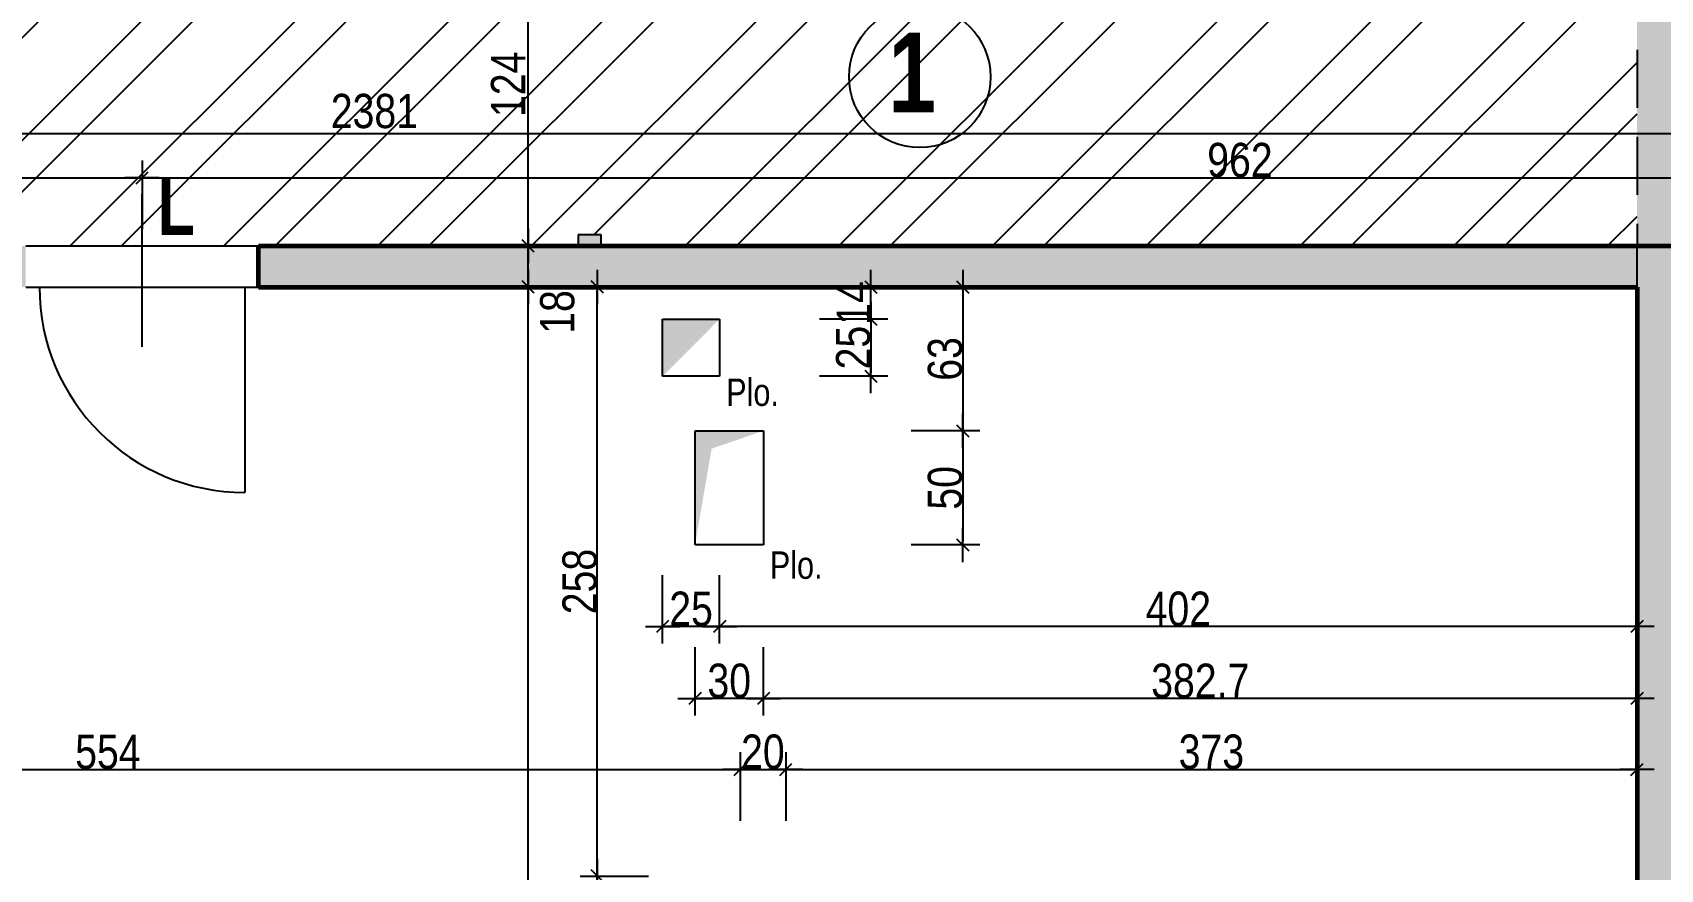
# Model space of a CAD drawing. Header units: millimetres. Extents: x -1734 to 5256, y -3612 to 588.
# Drawn here: x 3391 to 4104, y -1446 to -1079 of the extents above; entities that cross this region are included whole.
import ezdxf
from ezdxf.enums import TextEntityAlignment as Align

# ---------------------------------------------------------------- set-up
doc = ezdxf.new("R2010")
doc.units = ezdxf.units.MM
doc.linetypes.add('CACHEX2', pattern=[19.05, 12.7, -6.35])
for name, color, linetype in [('01_cote_gen', 4, 'Continuous'), ('01_linteaux', 2, 'Continuous'), ('01_murs_sup', 2, 'CACHEX2'), ('01_poch_murs', 253, 'Continuous'), ('01_poch_poteaux', 250, 'Continuous'), ('01_resv', 32, 'Continuous'), ('01_texte', 230, 'Continuous'), ('AA_COTES', 2, 'Continuous')]:
    doc.layers.add(name, color=color, linetype=linetype)
doc.layers.add('01_murs_coup', color=5, linetype='Continuous', lineweight=60)
doc.styles.add('impact', font='impact.ttf')
doc.styles.add('MATTE_TXT', font='arial.ttf')
doc.styles.add('STYLE2', font='ARIALN.TTF')
doc.dimstyles.new('JB50', dxfattribs={"dimscale": 0.1, "dimtxt": 150, "dimasz": 15, "dimexe": 0.1, "dimexo": 0.1, "dimgap": 0.09, "dimtad": 1, "dimdec": 1, "dimdsep": 46, "dimtxsty": 'STYLE2', "dimblk1": 'BOND_G', "dimblk2": 'BOND_D', "dimsah": 1, "dimcen": 1.5, "dimdle": 0.01, "dimse1": 1, "dimse2": 1, "dimclrd": 4, "dimclre": 2, "dimclrt": 6, "dimazin": 2, "dimtfac": 2.333333, "dimtdec": 1, "dimtix": 1, "dimtmove": 2, "dimatfit": 3, "dimldrblk": 'BOND_G', "dimfxl": 1, "dimtolj": 1, "dimtzin": 0, "dimarcsym": 0})

# ---------------------------------------------------------------- blocks, each defined once
blk = doc.blocks.new('BOND_G')
at = {"layer": 'AA_COTES', "color": 0}
for p, q in [((0, -5), (0, 15)), ((5, 0), (-5, 0)), ((1.77, 1.77), (-1.77, -1.77))]:
    blk.add_line(p, q, dxfattribs=at)
blk = doc.blocks.new('BOND_D')
at = {"layer": 'AA_COTES', "color": 0}
for p, q in [((0, 5), (0, -15)), ((5, 0), (-5, 0)), ((-1.77, -1.77), (1.77, 1.77))]:
    blk.add_line(p, q, dxfattribs=at)
blk = doc.blocks.new('*D348')
at = {"layer": '01_cote_gen', "color": 4, "lineweight": -2, "transparency": 16777216}
blk.add_line((3638.16, -1519.2), (3638.16, -1450.2), dxfattribs=at)
at = {"layer": 'DEFPOINTS', "color": 0}
for p in [(3638.16, -1448.7), (3700.73, -1448.7), (3700.73, -1520.7)]:
    blk.add_point(p, dxfattribs=at)
at = {"layer": '01_cote_gen', "color": 4, "lineweight": -2, "transparency": 16777216, "xscale": 1.5, "yscale": 1.5, "zscale": 1.5}
for name, p, rotation in [('BOND_D', (3638.16, -1448.7), 90), ('BOND_G', (3638.16, -1520.7), 270)]:
    blk.add_blockref(name, p, dxfattribs=dict(at, rotation=rotation))
at = {"layer": '01_cote_gen', "color": 6, "transparency": 16777216, "insert": (3630.62, -1484.7), "char_height": 15, "attachment_point": 5, "rotation": 90, "style": 'STYLE2'}
blk.add_mtext('\\A1;72', dxfattribs=at)
blk = doc.blocks.new('*D349')
at = {"layer": '01_cote_gen', "color": 4, "lineweight": -2, "transparency": 16777216}
blk.add_line((3638.16, -1447.2), (3638.16, -1192.18), dxfattribs=at)
at = {"layer": 'DEFPOINTS', "color": 0}
for p in [(3638.16, -1190.68), (3660.66, -1190.68), (3660.66, -1448.7)]:
    blk.add_point(p, dxfattribs=at)
at = {"layer": '01_cote_gen', "color": 4, "lineweight": -2, "transparency": 16777216, "xscale": 1.5, "yscale": 1.5, "zscale": 1.5}
for name, p, rotation in [('BOND_D', (3638.16, -1190.68), 90), ('BOND_G', (3638.16, -1448.7), 270)]:
    blk.add_blockref(name, p, dxfattribs=dict(at, rotation=rotation))
at = {"layer": '01_cote_gen', "color": 6, "transparency": 16777216, "insert": (3630.49, -1319.69), "char_height": 15, "attachment_point": 5, "rotation": 90, "style": 'STYLE2'}
blk.add_mtext('\\A1;258', dxfattribs=at)
blk = doc.blocks.new('*D503')
at = {"layer": '01_cote_gen', "color": 4, "lineweight": -2, "transparency": 16777216}
blk.add_line((2754.23, -1142.8), (3437.23, -1142.8), dxfattribs=at)
at = {"layer": 'DEFPOINTS', "color": 0}
for p in [(3438.73, -1142.8), (2752.73, -1150.3), (3438.73, -1149.82)]:
    blk.add_point(p, dxfattribs=at)
at = {"layer": '01_cote_gen', "color": 4, "lineweight": -2, "transparency": 16777216, "xscale": 1.5, "yscale": 1.5, "zscale": 1.5, "rotation": 180}
blk.add_blockref('BOND_G', (2752.73, -1142.8), dxfattribs=at)
at = {"layer": '01_cote_gen', "color": 4, "lineweight": -2, "transparency": 16777216, "xscale": 1.5, "yscale": 1.5, "zscale": 1.5}
blk.add_blockref('BOND_D', (3438.73, -1142.8), dxfattribs=at)
at = {"layer": '01_cote_gen', "color": 6, "transparency": 16777216, "insert": (3095.73, -1135.13), "char_height": 15, "attachment_point": 5, "style": 'STYLE2'}
blk.add_mtext('\\A1;686', dxfattribs=at)
blk = doc.blocks.new('*D504')
at = {"layer": '01_cote_gen', "color": 4, "lineweight": -2, "transparency": 16777216}
blk.add_line((3440.23, -1142.8), (4399.23, -1142.8), dxfattribs=at)
at = {"layer": 'DEFPOINTS', "color": 0}
for p in [(4400.73, -1142.8), (4400.73, -1149.82), (3438.73, -1165.3)]:
    blk.add_point(p, dxfattribs=at)
at = {"layer": '01_cote_gen', "color": 4, "lineweight": -2, "transparency": 16777216, "xscale": 1.5, "yscale": 1.5, "zscale": 1.5, "rotation": 180}
blk.add_blockref('BOND_G', (3438.73, -1142.8), dxfattribs=at)
at = {"layer": '01_cote_gen', "color": 4, "lineweight": -2, "transparency": 16777216, "xscale": 1.5, "yscale": 1.5, "zscale": 1.5}
blk.add_blockref('BOND_D', (4400.73, -1142.8), dxfattribs=at)
at = {"layer": '01_cote_gen', "color": 6, "transparency": 16777216, "insert": (3919.73, -1135.13), "char_height": 15, "attachment_point": 5, "style": 'STYLE2'}
blk.add_mtext('\\A1;962', dxfattribs=at)
blk = doc.blocks.new('*D510')
at = {"layer": '01_cote_gen', "color": 4, "lineweight": -2, "transparency": 16777216}
blk.add_line((2389.23, -1123.36), (4767.23, -1123.36), dxfattribs=at)
at = {"layer": 'DEFPOINTS', "color": 0}
for p in [(4768.73, -1123.36), (2387.73, -1130.86), (4768.73, -1130.86)]:
    blk.add_point(p, dxfattribs=at)
at = {"layer": '01_cote_gen', "color": 4, "lineweight": -2, "transparency": 16777216, "xscale": 1.5, "yscale": 1.5, "zscale": 1.5, "rotation": 180}
blk.add_blockref('BOND_G', (2387.73, -1123.36), dxfattribs=at)
at = {"layer": '01_cote_gen', "color": 4, "lineweight": -2, "transparency": 16777216, "xscale": 1.5, "yscale": 1.5, "zscale": 1.5}
blk.add_blockref('BOND_D', (4768.73, -1123.36), dxfattribs=at)
at = {"layer": '01_cote_gen', "color": 6, "transparency": 16777216, "insert": (3540.5, -1113.65), "char_height": 15, "attachment_point": 5, "style": 'STYLE2'}
blk.add_mtext('\\A1;2381', dxfattribs=at)
blk = doc.blocks.new('*D527')
at = {"layer": '01_cote_gen', "color": 4, "lineweight": -2, "transparency": 16777216}
blk.add_line((3148.23, -1401.99), (3699.23, -1401.99), dxfattribs=at)
at = {"layer": 'DEFPOINTS', "color": 0}
for p in [(3700.73, -1401.99), (3146.73, -1433.57), (3700.73, -1442.92)]:
    blk.add_point(p, dxfattribs=at)
at = {"layer": '01_cote_gen', "color": 4, "lineweight": -2, "transparency": 16777216, "xscale": 1.5, "yscale": 1.5, "zscale": 1.5, "rotation": 180}
blk.add_blockref('BOND_G', (3146.73, -1401.99), dxfattribs=at)
at = {"layer": '01_cote_gen', "color": 4, "lineweight": -2, "transparency": 16777216, "xscale": 1.5, "yscale": 1.5, "zscale": 1.5}
blk.add_blockref('BOND_D', (3700.73, -1401.99), dxfattribs=at)
at = {"layer": '01_cote_gen', "color": 6, "transparency": 16777216, "insert": (3423.73, -1394.35), "char_height": 15, "attachment_point": 5, "style": 'STYLE2'}
blk.add_mtext('\\A1;554', dxfattribs=at)
blk = doc.blocks.new('*D528')
at = {"layer": '01_cote_gen', "color": 4, "lineweight": -2, "transparency": 16777216}
blk.add_line((3702.23, -1401.99), (3719.23, -1401.99), dxfattribs=at)
at = {"layer": 'DEFPOINTS', "color": 0}
for p in [(3720.73, -1401.99), (3700.73, -1409.49), (3720.73, -1442.92)]:
    blk.add_point(p, dxfattribs=at)
at = {"layer": '01_cote_gen', "color": 4, "lineweight": -2, "transparency": 16777216, "xscale": 1.5, "yscale": 1.5, "zscale": 1.5, "rotation": 180}
blk.add_blockref('BOND_G', (3700.73, -1401.99), dxfattribs=at)
at = {"layer": '01_cote_gen', "color": 4, "lineweight": -2, "transparency": 16777216, "xscale": 1.5, "yscale": 1.5, "zscale": 1.5}
blk.add_blockref('BOND_D', (3720.73, -1401.99), dxfattribs=at)
at = {"layer": '01_cote_gen', "color": 6, "transparency": 16777216, "insert": (3710.73, -1394.32), "char_height": 15, "attachment_point": 5, "style": 'STYLE2'}
blk.add_mtext('\\A1;20', dxfattribs=at)
blk = doc.blocks.new('*D529')
at = {"layer": '01_cote_gen', "color": 4, "lineweight": -2, "transparency": 16777216}
blk.add_line((3722.23, -1401.99), (4092.23, -1401.99), dxfattribs=at)
at = {"layer": 'DEFPOINTS', "color": 0}
for p in [(4093.73, -1401.99), (3720.73, -1424.49), (4093.73, -1432.71)]:
    blk.add_point(p, dxfattribs=at)
at = {"layer": '01_cote_gen', "color": 4, "lineweight": -2, "transparency": 16777216, "xscale": 1.5, "yscale": 1.5, "zscale": 1.5, "rotation": 180}
blk.add_blockref('BOND_G', (3720.73, -1401.99), dxfattribs=at)
at = {"layer": '01_cote_gen', "color": 4, "lineweight": -2, "transparency": 16777216, "xscale": 1.5, "yscale": 1.5, "zscale": 1.5}
blk.add_blockref('BOND_D', (4093.73, -1401.99), dxfattribs=at)
at = {"layer": '01_cote_gen', "color": 6, "transparency": 16777216, "insert": (3907.23, -1394.32), "char_height": 15, "attachment_point": 5, "style": 'STYLE2'}
blk.add_mtext('\\A1;373', dxfattribs=at)
blk = doc.blocks.new('*D575')
at = {"layer": '01_cote_gen', "color": 4, "lineweight": -2, "transparency": 16777216}
blk.add_line((3607.88, -1884.2), (3607.88, -1192.18), dxfattribs=at)
at = {"layer": 'DEFPOINTS', "color": 0}
for p in [(3588.73, -1190.68), (3607.88, -1190.68), (3588.73, -1885.7)]:
    blk.add_point(p, dxfattribs=at)
at = {"layer": '01_cote_gen', "color": 4, "lineweight": -2, "transparency": 16777216, "xscale": 1.5, "yscale": 1.5, "zscale": 1.5}
for name, p, rotation in [('BOND_D', (3607.88, -1190.68), 90), ('BOND_G', (3607.88, -1885.7), 270)]:
    blk.add_blockref(name, p, dxfattribs=dict(at, rotation=rotation))
at = {"layer": '01_cote_gen', "color": 6, "transparency": 16777216, "insert": (3600.22, -1538.19), "char_height": 15, "attachment_point": 5, "rotation": 90, "style": 'STYLE2'}
blk.add_mtext('\\A1;695', dxfattribs=at)
blk = doc.blocks.new('*D576')
at = {"layer": '01_cote_gen', "color": 4, "lineweight": -2, "transparency": 16777216}
blk.add_line((3607.88, -1189.18), (3607.88, -1174.18), dxfattribs=at)
at = {"layer": 'DEFPOINTS', "color": 0}
for p in [(3607.88, -1172.68), (3710.6, -1172.68), (3710.6, -1190.68)]:
    blk.add_point(p, dxfattribs=at)
at = {"layer": '01_cote_gen', "color": 4, "lineweight": -2, "transparency": 16777216, "xscale": 1.5, "yscale": 1.5, "zscale": 1.5}
for name, p, rotation in [('BOND_D', (3607.88, -1172.68), 90), ('BOND_G', (3607.88, -1190.68), 270)]:
    blk.add_blockref(name, p, dxfattribs=dict(at, rotation=rotation))
at = {"layer": '01_cote_gen', "color": 6, "transparency": 16777216, "insert": (3620.7, -1201.6), "char_height": 15, "attachment_point": 5, "rotation": 90, "style": 'STYLE2'}
blk.add_mtext('\\A1;18', dxfattribs=at)
blk = doc.blocks.new('*D577')
at = {"layer": '01_cote_gen', "color": 4, "lineweight": -2, "transparency": 16777216}
blk.add_line((3607.88, -1171.18), (3607.88, -1050.18), dxfattribs=at)
at = {"layer": 'DEFPOINTS', "color": 0}
for p in [(3607.88, -1048.68), (3717.81, -1048.68), (3717.81, -1172.68)]:
    blk.add_point(p, dxfattribs=at)
at = {"layer": '01_cote_gen', "color": 4, "lineweight": -2, "transparency": 16777216, "xscale": 1.5, "yscale": 1.5, "zscale": 1.5}
for name, p, rotation in [('BOND_D', (3607.88, -1048.68), 90), ('BOND_G', (3607.88, -1172.68), 270)]:
    blk.add_blockref(name, p, dxfattribs=dict(at, rotation=rotation))
at = {"layer": '01_cote_gen', "color": 6, "transparency": 16777216, "insert": (3599.08, -1101.87), "char_height": 15, "attachment_point": 5, "rotation": 90, "style": 'STYLE2'}
blk.add_mtext('\\A1;124', dxfattribs=at)
blk = doc.blocks.new('*D731')
at = {"layer": '01_cote_gen', "color": 4, "lineweight": -2, "transparency": 16777216}
for p, q in [((3758.03, -1189.18), (3758.03, -1187.68)), ((3758.03, -1204.7), (3758.03, -1190.68)), ((3758.03, -1206.2), (3758.03, -1207.7))]:
    blk.add_line(p, q, dxfattribs=at)
at = {"layer": 'DEFPOINTS', "color": 0}
for p in [(3691.66, -1190.68), (3758.03, -1190.68), (3691.76, -1204.7)]:
    blk.add_point(p, dxfattribs=at)
at = {"layer": '01_cote_gen', "color": 4, "lineweight": -2, "transparency": 16777216, "xscale": 1.5, "yscale": 1.5, "zscale": 1.5}
for name, p, rotation in [('BOND_D', (3758.03, -1190.68), 270), ('BOND_G', (3758.03, -1204.7), 90)]:
    blk.add_blockref(name, p, dxfattribs=dict(at, rotation=rotation))
at = {"layer": '01_cote_gen', "color": 6, "transparency": 16777216, "insert": (3750.49, -1197.69), "char_height": 15, "attachment_point": 5, "rotation": 90, "style": 'STYLE2'}
blk.add_mtext('\\A1;14', dxfattribs=at)
blk = doc.blocks.new('*D732')
at = {"layer": '01_cote_gen', "color": 4, "lineweight": -2, "transparency": 16777216}
blk.add_line((3758.03, -1206.2), (3758.03, -1228.2), dxfattribs=at)
at = {"layer": 'DEFPOINTS', "color": 0}
for p in [(3691.76, -1204.7), (3691.76, -1229.7), (3758.03, -1229.7)]:
    blk.add_point(p, dxfattribs=at)
at = {"layer": '01_cote_gen', "color": 4, "lineweight": -2, "transparency": 16777216, "xscale": 1.5, "yscale": 1.5, "zscale": 1.5}
for name, p, rotation in [('BOND_G', (3758.03, -1204.7), 90), ('BOND_D', (3758.03, -1229.7), 270)]:
    blk.add_blockref(name, p, dxfattribs=dict(at, rotation=rotation))
at = {"layer": '01_cote_gen', "color": 6, "transparency": 16777216, "insert": (3750.36, -1217.2), "char_height": 15, "attachment_point": 5, "rotation": 90, "style": 'STYLE2'}
blk.add_mtext('\\A1;25', dxfattribs=at)
blk = doc.blocks.new('*D733')
at = {"layer": '01_cote_gen', "color": 4, "lineweight": -2, "transparency": 16777216}
blk.add_line((3798.26, -1192.18), (3798.26, -1252.15), dxfattribs=at)
at = {"layer": 'DEFPOINTS', "color": 0}
for p in [(3791.73, -1190.68), (3710.98, -1253.65), (3798.26, -1253.65)]:
    blk.add_point(p, dxfattribs=at)
at = {"layer": '01_cote_gen', "color": 4, "lineweight": -2, "transparency": 16777216, "xscale": 1.5, "yscale": 1.5, "zscale": 1.5}
for name, p, rotation in [('BOND_G', (3798.26, -1190.68), 90), ('BOND_D', (3798.26, -1253.65), 270)]:
    blk.add_blockref(name, p, dxfattribs=dict(at, rotation=rotation))
at = {"layer": '01_cote_gen', "color": 6, "transparency": 16777216, "insert": (3790.59, -1222.17), "char_height": 15, "attachment_point": 5, "rotation": 90, "style": 'STYLE2'}
blk.add_mtext('\\A1;63', dxfattribs=at)
blk = doc.blocks.new('*D734')
at = {"layer": '01_cote_gen', "color": 4, "lineweight": -2, "transparency": 16777216}
blk.add_line((3798.26, -1255.15), (3798.26, -1302.15), dxfattribs=at)
at = {"layer": 'DEFPOINTS', "color": 0}
for p in [(3710.98, -1253.65), (3710.98, -1303.65), (3798.26, -1303.65)]:
    blk.add_point(p, dxfattribs=at)
at = {"layer": '01_cote_gen', "color": 4, "lineweight": -2, "transparency": 16777216, "xscale": 1.5, "yscale": 1.5, "zscale": 1.5}
for name, p, rotation in [('BOND_G', (3798.26, -1253.65), 90), ('BOND_D', (3798.26, -1303.65), 270)]:
    blk.add_blockref(name, p, dxfattribs=dict(at, rotation=rotation))
at = {"layer": '01_cote_gen', "color": 6, "transparency": 16777216, "insert": (3790.59, -1278.65), "char_height": 15, "attachment_point": 5, "rotation": 90, "style": 'STYLE2'}
blk.add_mtext('\\A1;50', dxfattribs=at)
blk = doc.blocks.new('*D735')
at = {"layer": '01_cote_gen', "color": 4, "lineweight": -2, "transparency": 16777216}
blk.add_line((4092.23, -1370.94), (3712.48, -1370.94), dxfattribs=at)
at = {"layer": 'DEFPOINTS', "color": 0}
for p in [(3710.98, -1303.65), (4093.73, -1309.5), (3710.98, -1370.94)]:
    blk.add_point(p, dxfattribs=at)
at = {"layer": '01_cote_gen', "color": 4, "lineweight": -2, "transparency": 16777216, "xscale": 1.5, "yscale": 1.5, "zscale": 1.5, "rotation": 180}
blk.add_blockref('BOND_D', (3710.98, -1370.94), dxfattribs=at)
at = {"layer": '01_cote_gen', "color": 4, "lineweight": -2, "transparency": 16777216, "xscale": 1.5, "yscale": 1.5, "zscale": 1.5}
blk.add_blockref('BOND_G', (4093.73, -1370.94), dxfattribs=at)
at = {"layer": '01_cote_gen', "color": 6, "transparency": 16777216, "insert": (3902.36, -1363.27), "char_height": 15, "attachment_point": 5, "style": 'STYLE2'}
blk.add_mtext('\\A1;382.7', dxfattribs=at)
blk = doc.blocks.new('*D736')
at = {"layer": '01_cote_gen', "color": 4, "lineweight": -2, "transparency": 16777216}
blk.add_line((3709.48, -1370.94), (3682.48, -1370.94), dxfattribs=at)
at = {"layer": 'DEFPOINTS', "color": 0}
for p in [(3680.98, -1303.65), (3710.98, -1303.65), (3680.98, -1370.94)]:
    blk.add_point(p, dxfattribs=at)
at = {"layer": '01_cote_gen', "color": 4, "lineweight": -2, "transparency": 16777216, "xscale": 1.5, "yscale": 1.5, "zscale": 1.5, "rotation": 180}
blk.add_blockref('BOND_D', (3680.98, -1370.94), dxfattribs=at)
at = {"layer": '01_cote_gen', "color": 4, "lineweight": -2, "transparency": 16777216, "xscale": 1.5, "yscale": 1.5, "zscale": 1.5}
blk.add_blockref('BOND_G', (3710.98, -1370.94), dxfattribs=at)
at = {"layer": '01_cote_gen', "color": 6, "transparency": 16777216, "insert": (3695.98, -1363.27), "char_height": 15, "attachment_point": 5, "style": 'STYLE2'}
blk.add_mtext('\\A1;30', dxfattribs=at)
blk = doc.blocks.new('*D737')
at = {"layer": '01_cote_gen', "color": 4, "lineweight": -2, "transparency": 16777216}
blk.add_line((4092.23, -1339.38), (3693.26, -1339.38), dxfattribs=at)
at = {"layer": 'DEFPOINTS', "color": 0}
for p in [(3691.76, -1229.7), (4093.73, -1264.2), (3691.76, -1339.38)]:
    blk.add_point(p, dxfattribs=at)
at = {"layer": '01_cote_gen', "color": 4, "lineweight": -2, "transparency": 16777216, "xscale": 1.5, "yscale": 1.5, "zscale": 1.5, "rotation": 180}
blk.add_blockref('BOND_D', (3691.76, -1339.38), dxfattribs=at)
at = {"layer": '01_cote_gen', "color": 4, "lineweight": -2, "transparency": 16777216, "xscale": 1.5, "yscale": 1.5, "zscale": 1.5}
blk.add_blockref('BOND_G', (4093.73, -1339.38), dxfattribs=at)
at = {"layer": '01_cote_gen', "color": 6, "transparency": 16777216, "insert": (3892.74, -1331.72), "char_height": 15, "attachment_point": 5, "style": 'STYLE2'}
blk.add_mtext('\\A1;402', dxfattribs=at)
blk = doc.blocks.new('*D738')
at = {"layer": '01_cote_gen', "color": 4, "lineweight": -2, "transparency": 16777216}
blk.add_line((3690.26, -1339.38), (3668.26, -1339.38), dxfattribs=at)
at = {"layer": 'DEFPOINTS', "color": 0}
for p in [(3666.76, -1229.7), (3691.76, -1229.7), (3666.76, -1339.38)]:
    blk.add_point(p, dxfattribs=at)
at = {"layer": '01_cote_gen', "color": 4, "lineweight": -2, "transparency": 16777216, "xscale": 1.5, "yscale": 1.5, "zscale": 1.5, "rotation": 180}
blk.add_blockref('BOND_D', (3666.76, -1339.38), dxfattribs=at)
at = {"layer": '01_cote_gen', "color": 4, "lineweight": -2, "transparency": 16777216, "xscale": 1.5, "yscale": 1.5, "zscale": 1.5}
blk.add_blockref('BOND_G', (3691.76, -1339.38), dxfattribs=at)
at = {"layer": '01_cote_gen', "color": 6, "transparency": 16777216, "insert": (3679.26, -1331.72), "char_height": 15, "attachment_point": 5, "style": 'STYLE2'}
blk.add_mtext('\\A1;25', dxfattribs=at)

msp = doc.modelspace()

# ---------------------------------------------------------------- hatches: boundary and pattern name
at = {"layer": '01_murs_sup'}
h = msp.add_hatch(dxfattribs=at)
h.set_pattern_fill('DASH', color=256, scale=2.5, angle=135)
h.set_pattern_definition([(135, (-68736.468, 24963.4096), (-11.22532015, 9e-16), [7.9375, -7.9375])])
h.paths.add_polyline_path([(4956.73, -829.69), (4940.73, -829.69), (4940.73, -1030.68), (4111.73, -1030.68), (4111.73, -337.69), (4940.73, -337.69), (4940.73, -732.69), (4956.73, -732.69), (4956.73, -321.69), (4016.73, -321.69), (4016.73, -337.69), (4093.73, -337.69), (4093.73, -1030.68), (3489.73, -1030.68), (3489.73, -1048.68), (3629.73, -1048.68), (3629.73, -1065.68), (3639.73, -1065.68), (3639.73, -1048.68), (4093.73, -1048.68), (4093.73, -1172.68), (3639.73, -1172.68), (3639.73, -1167.68), (3629.73, -1167.68), (3629.73, -1172.68), (3489.73, -1172.68), (3489.73, -1190.68), (4093.73, -1190.68), (4093.73, -1743.7), (4073.73, -1743.7), (4073.73, -1759.7), (4093.73, -1759.7), (4093.73, -1901.7), (4786.73, -1901.7), (4786.73, -1168.7), (4768.73, -1168.7), (4768.73, -1885.7), (4111.73, -1885.7), (4111.73, -1048.68), (4768.73, -1048.68), (4768.73, -1066.7), (4786.73, -1066.7), (4786.73, -1048.68), (4956.73, -1048.68)])
at = {"layer": '01_poch_murs'}
h = msp.add_hatch(dxfattribs=at)
h.set_pattern_fill('ANSI32', color=256, scale=5)
h.paths.add_polyline_path([(4093.73, -1048.68), (3639.73, -1048.68), (3639.73, -1065.68), (3629.73, -1065.68), (3629.73, -1048.68), (3489.73, -1048.68), (3387.73, -1048.68), (3128.73, -1048.68), (3128.73, -988.68), (2960.73, -988.68), (2960.73, -1048.68), (2810.73, -1048.68), (2708.73, -1048.68), (2387.73, -1048.68), (2387.73, -337.69), (2260.73, -337.69), (2260.73, -343.69), (2250.73, -343.69), (2250.73, -337.69), (2167.73, -337.69), (2167.73, -343.69), (2167.73, -349.69), (2257.72, -349.69, -0.414214), (2167.73, -439.68), (2167.73, -445.68), (2167.73, -451.68), (2250.73, -451.68), (2250.73, -445.68), (2260.73, -445.68), (2260.73, -451.68), (2260.73, -672.68), (2242.73, -672.68), (2077.73, -672.68), (2077.73, -857.68), (2077.73, -864.68), (2087.73, -864.68, -0.213422), (2077.73, -887.04), (2077.73, -896.93, -0.350001), (2147.73, -984.68), (2077.73, -984.68), (2077.73, -990.68), (2077.73, -1048.68), (2059.73, -1048.68), (2059.73, -1172.68), (2332.73, -1172.68), (2387.73, -1172.68), (2701.73, -1172.68), (3387.73, -1172.68), (3489.73, -1172.68), (3629.73, -1172.68), (3629.73, -1167.68), (3639.73, -1167.68), (3639.73, -1172.68), (4093.73, -1172.68)])
h.paths.add_polyline_path([(4768.73, -1066.7), (4768.73, -1048.68), (4523.73, -1048.68), (4111.73, -1048.68), (4111.73, -1172.68), (4349.73, -1172.68), (4451.73, -1172.68), (4768.73, -1172.68), (4768.73, -1168.7)])
h.paths.add_polyline_path([(2057.73, -1048.68), (2039.73, -1048.68), (2039.73, -1013.68), (1696.73, -1013.68), (1696.73, -1048.68), (1414.73, -1048.68), (1363.73, -1048.68), (1363.73, -1155.16), (1363.73, -1172.74), (1414.73, -1172.74), (2057.73, -1172.74)])
h.paths.add_polyline_path([(1363.73, -1048.68), (1312.73, -1048.68), (830.73, -1048.68), (728.73, -1048.68), (690.73, -1048.68), (690.73, -1172.7), (711.73, -1172.7), (713.73, -1172.7), (813.73, -1172.72), (1323.73, -1172.74), (1363.73, -1172.74), (1363.73, -1155.16), (1363.73, -1149.88)])
h.paths.add_polyline_path([(2387.73, -161.7), (2387.73, -22.7), (2387.73, 67.3), (2387.73, 125.3), (2387.73, 215.3), (2387.73, 296.3), (2263.73, 296.3), (2263.73, 215.3), (2263.73, 125.3), (2263.73, 67.3), (2263.73, -22.7), (2263.73, -161.7), (2263.73, -311.7), (2263.73, -321.69), (2387.73, -321.69), (2387.73, -311.7)])
h.paths.add_polyline_path([(2387.73, -321.69), (2263.73, -321.69), (2263.73, -337.69), (2387.73, -337.69)])
h = msp.add_hatch(color=256, dxfattribs=at)
h.dxf.hatch_style = 1
h.paths.add_polyline_path([(3387.73, -1172.68), (2803.73, -1172.68), (2803.73, -1190.68), (3128.73, -1190.68), (3128.73, -1885.7), (3043.73, -1885.7), (3043.73, -1901.7), (3171.73, -1901.7), (3171.73, -1885.7), (3146.73, -1885.7), (3146.73, -1190.68), (3387.73, -1190.68)])
h.paths.add_polyline_path([(2701.73, -1172.68), (2405.73, -1172.68), (2405.73, -1190.68), (2701.73, -1190.68)])
h.paths.add_polyline_path([(4093.73, -1172.68), (3489.73, -1172.68), (3489.73, -1190.68), (4093.73, -1190.68)])
h.paths.add_polyline_path([(4349.73, -1172.68), (4111.73, -1172.68), (4111.73, -1190.68), (4349.73, -1190.68)])
h.paths.add_polyline_path([(4786.73, -1168.7), (4768.73, -1168.7), (4768.73, -1172.68), (4451.73, -1172.68), (4451.73, -1190.68), (4768.73, -1190.68), (4768.73, -1543.7), (4786.73, -1543.7)])
at = {"layer": '01_poch_poteaux'}
h = msp.add_hatch(color=256, dxfattribs=at)
h.dxf.hatch_style = 1
h.paths.add_polyline_path([(4339.73, -1544.7), (4111.73, -1544.7), (4111.73, -1190.68), (4111.73, -1172.68), (4093.73, -1172.68), (4093.73, -1190.68), (4093.73, -1885.72), (4093.73, -1901.7), (4111.73, -1901.7), (4111.73, -1885.72), (4111.73, -1562.7), (4339.73, -1562.7)])

# ---------------------------------------------------------------- linework, layer by layer
at = {"layer": '01_linteaux'}
for p, q in [((3438.73, -1216.93), (3438.73, -1149.82)), ((3387.73, -1172.68), (3489.73, -1172.68)), ((3387.73, -1190.68), (3489.73, -1190.68)), ((3483.73, -1190.68), (3483.73, -1280.68))]:
    msp.add_line(p, q, dxfattribs=at)
msp.add_arc((3483.73, -1190.68), 90, 180, 270, dxfattribs=at)
at = {"layer": '01_murs_coup'}
for p, q in [((3489.73, -1190.68), (3489.73, -1172.68)), ((3489.73, -1172.68), (4349.73, -1172.68)), ((3489.73, -1190.68), (4093.73, -1190.68)), ((4093.73, -1190.68), (4093.73, -1885.72))]:
    msp.add_line(p, q, dxfattribs=at)
at = {"layer": '01_murs_sup', "ltscale": 2}
for p, q in [((4093.73, -1048.68), (4093.73, -1172.68)), ((3629.73, -1167.68), (3639.73, -1167.68)), ((3629.73, -1167.68), (3629.73, -1172.68)), ((3639.73, -1167.68), (3639.73, -1172.68)), ((3489.73, -1190.68), (3489.73, -1172.68)), ((3489.73, -1172.68), (3629.73, -1172.68)), ((3639.73, -1172.68), (4093.73, -1172.68)), ((3489.73, -1190.68), (4093.73, -1190.68)), ((4093.73, -1190.68), (4093.73, -1743.7))]:
    msp.add_line(p, q, dxfattribs=at)
at = {"layer": '01_poch_murs'}
msp.add_line((4093.73, -1190.68), (4093.73, -1172.68), dxfattribs=at)
at = {"layer": '01_resv'}
for p, q in [((3666.76, -1229.7), (3666.76, -1204.7)), ((3666.76, -1204.7), (3691.76, -1204.7)), ((3691.76, -1204.7), (3691.76, -1229.7)), ((3691.76, -1229.7), (3666.76, -1229.7)), ((3680.98, -1303.65), (3680.98, -1253.65)), ((3680.98, -1253.65), (3710.98, -1253.65)), ((3710.98, -1253.65), (3710.98, -1303.65)), ((3710.98, -1303.65), (3680.98, -1303.65))]:
    msp.add_line(p, q, dxfattribs=at)
for points in [[(3666.76, -1229.7), (3666.76, -1204.7), (3691.76, -1204.7)], [(3680.98, -1303.65), (3680.98, -1253.65), (3688.26, -1261.5)], [(3680.98, -1253.65), (3710.98, -1253.65), (3688.26, -1261.5)]]:
    msp.add_solid(points, dxfattribs=at)
at = {"layer": '01_texte'}
msp.add_circle((3779.46, -1098.59), 30.98, dxfattribs=at)

# ---------------------------------------------------------------- texts
at = {"layer": '01_resv', "style": 'MATTE_TXT', "width": 0.8}
for p in [(3694.64, -1246.36), (3713.76, -1322.1)]:
    msp.add_text('Plo.', height=12, dxfattribs=at).set_placement(p, align=Align.BOTTOM_LEFT)
at = {"layer": '01_texte', "style": 'impact'}
msp.add_text('1', height=35, dxfattribs=at).set_placement((3776.12, -1096.7), align=Align.MIDDLE_CENTER)
msp.add_text('L ', height=25, dxfattribs=at).set_placement((3457.41, -1175.39), align=Align.BOTTOM_CENTER)

# ---------------------------------------------------------------- dimensions: what is measured, and where the dimension line sits
at = {"layer": '01_cote_gen'}
for base, p1, p2, picture, middle in [((3607.88, -1048.68), (3717.81, -1172.68), (3717.81, -1048.68), '*D577', (3599.08, -1101.87)), ((3607.88, -1172.68), (3710.6, -1190.68), (3710.6, -1172.68), '*D576', (3620.7, -1201.6))]:
    dim = msp.add_linear_dim(base=base, p1=p1, p2=p2, angle=90, dimstyle='JB50', dxfattribs=at)
    dim.commit()
    dim.dimension.update_dxf_attribs({"geometry": picture, "text_midpoint": middle, "dimtype": 160})
dim = msp.add_linear_dim(base=(4768.73, -1123.36), p1=(2387.73, -1130.86), p2=(4768.73, -1130.86), dimstyle='JB50', dxfattribs=at)
dim.commit()
dim.dimension.update_dxf_attribs({"geometry": '*D510', "text_midpoint": (3540.5, -1113.65), "dimtype": 160})
for base, p1, p2, picture, middle in [((3438.73, -1142.8), (2752.73, -1150.3), (3438.73, -1149.82), '*D503', (3095.73, -1135.13)), ((4400.73, -1142.8), (3438.73, -1165.3), (4400.73, -1149.82), '*D504', (3919.73, -1135.13)), ((3666.76, -1339.38), (3691.76, -1229.7), (3666.76, -1229.7), '*D738', (3679.26, -1331.72)), ((3691.76, -1339.38), (4093.73, -1264.2), (3691.76, -1229.7), '*D737', (3892.74, -1331.72)), ((3680.98, -1370.94), (3710.98, -1303.65), (3680.98, -1303.65), '*D736', (3695.98, -1363.27)), ((3710.9815, -1370.94), (4093.7297, -1309.5025), (3710.9815, -1303.6541), '*D735', (3902.3556, -1363.2724)), ((3700.73, -1401.99), (3146.73, -1433.57), (3700.73, -1442.92), '*D527', (3423.73, -1394.35)), ((3720.73, -1401.99), (3700.73, -1409.49), (3720.73, -1442.92), '*D528', (3710.73, -1394.32)), ((4093.73, -1401.99), (3720.73, -1424.49), (4093.73, -1432.71), '*D529', (3907.23, -1394.32))]:
    dim = msp.add_linear_dim(base=base, p1=p1, p2=p2, dimstyle='JB50', dxfattribs=at)
    dim.commit()
    dim.dimension.update_dxf_attribs({"geometry": picture, "text_midpoint": middle})
for base, p1, p2, picture, middle in [((3607.88, -1190.68), (3588.73, -1885.7), (3588.73, -1190.68), '*D575', (3600.22, -1538.19)), ((3638.16, -1190.68), (3660.66, -1448.7), (3660.66, -1190.68), '*D349', (3630.49, -1319.69)), ((3758.03, -1190.68), (3691.76, -1204.7), (3691.66, -1190.68), '*D731', (3750.49, -1197.69)), ((3798.26, -1253.65), (3791.73, -1190.68), (3710.98, -1253.65), '*D733', (3790.59, -1222.17)), ((3758.03, -1229.7), (3691.76, -1204.7), (3691.76, -1229.7), '*D732', (3750.36, -1217.2)), ((3798.26, -1303.65), (3710.98, -1253.65), (3710.98, -1303.65), '*D734', (3790.59, -1278.65)), ((3638.16, -1448.7), (3700.73, -1520.7), (3700.73, -1448.7), '*D348', (3630.62, -1484.7))]:
    dim = msp.add_linear_dim(base=base, p1=p1, p2=p2, angle=90, dimstyle='JB50', dxfattribs=at)
    dim.commit()
    dim.dimension.update_dxf_attribs({"geometry": picture, "text_midpoint": middle})

doc.saveas('drawing.dxf')
